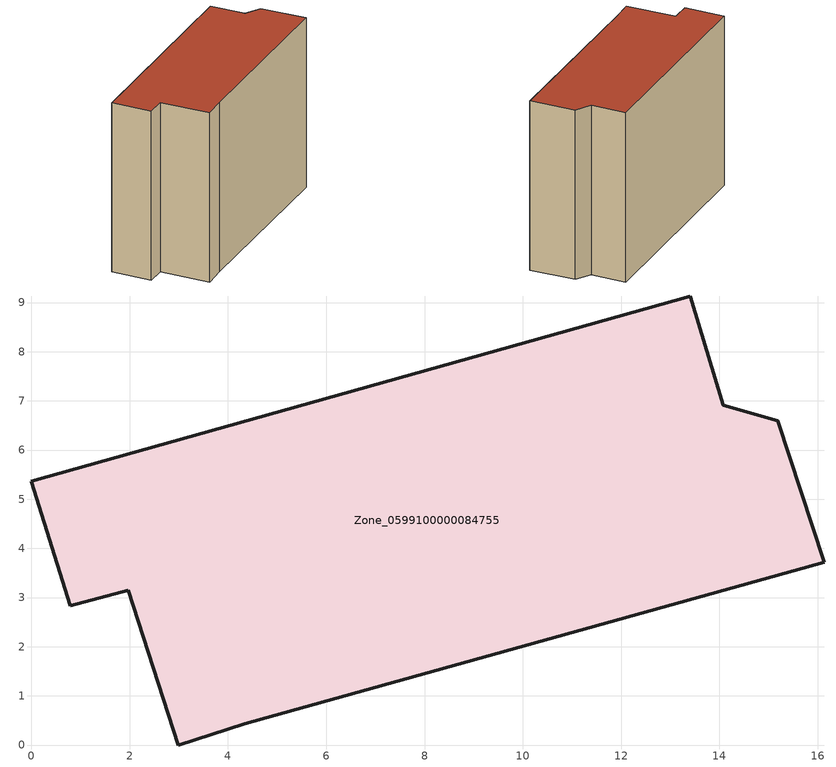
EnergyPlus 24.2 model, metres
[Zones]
Zone_0599100000084755
 floor ground (C_G): 15.19,6.59 16.13,3.72 4.34,0.43 2.99,0 1.97,3.15 0.79,2.83 0,5.36 13.41,9.13 14.08,6.91 z0
 wall outside (C_F): 16.13,3.72 15.19,6.59 14.08,6.91 13.41,9.13 0,5.36 0.79,2.83 1.97,3.15 2.99,0 4.34,0.43 16.13,3.72 z0:11.73
 roof outside (C_R): 14.08,6.91 13.41,9.13 0,5.36 0.79,2.83 1.97,3.15 2.99,0 4.34,0.43 16.13,3.72 15.19,6.59 z11.73
[BUILDING]
Pand.0599100000084755: North Axis=0; Terrain=City; Loads Convergence Tolerance Value=0.04; Temperature Convergence Tolerance Value=0.4; Solar Distribution=FullExterior; Maximum Number of Warmup Days=25; Minimum Number of Warmup Days=1
[Site:Location]
Rotterdam.The.Hague.AP_ZH_NLD Design_Conditions: Latitude=51.96; Longitude=4.45; Time Zone=1; Elevation=-4.5
[SITE:GROUNDTEMPERATURE:BUILDINGSURFACE]
18, 18, 18, 18, 18, 18, 18, 18, 18, 18, 18, 18
[MATERIAL] Thermal Absorptance=0.9; Solar Absorptance=0.7; Visible Absorptance=0.7
Name | Roughness | Thickness | Conductivity | Density | Specific Heat
G.TI.1946 | MediumSmooth | 0.15 | 1 | 540 | 1210
F.TI.1946 | Rough | 0.3 | 0.857143 | 1920 | 840
R.TI.1946 | MediumRough | 0.2 | 0.1 | 1500 | 1000
[CONSTRUCTION]
C_G: G.TI.1946
C_F: F.TI.1946
C_R: R.TI.1946
[ZONE]
Zone_0599100000084755: Type=1; Multiplier=1; Ceiling Height=Autocalculate; Volume=Autocalculate; Floor Area=autocalculate; Part of Total Floor Area=Yes
[ZONEINFILTRATION:DESIGNFLOWRATE]
Infil_Zone_0599100000084755: Zone or ZoneList or Space or SpaceList=Zone_0599100000084755; Schedule=AlwaysOn; Design Flow Rate Calculation Method=Flow/Area; Flow Rate per Floor Area=0.003; Constant Term Coefficient=1; Temperature Term Coefficient=0; Velocity Term Coefficient=0; Velocity Squared Term Coefficient=0
[HVACTEMPLATE:ZONE:IDEALLOADSAIRSYSTEM]
Zone_0599100000084755: Maximum Heating Supply Air Temperature=50; Minimum Cooling Supply Air Temperature=13; Maximum Heating Supply Air Humidity Ratio=0.0156; Minimum Cooling Supply Air Humidity Ratio=0.0077; Heating Limit=NoLimit; Cooling Limit=NoLimit; Dehumidification Control Type=ConstantSensibleHeatRatio; Cooling Sensible Heat Ratio=0.7; Dehumidification Setpoint=60; Humidification Control Type=None; Humidification Setpoint=30; Outdoor Air Method=None; Outdoor Air Flow Rate per Person=0.00944; Outdoor Air Flow Rate per Zone Floor Area=0; Outdoor Air Flow Rate per Zone=0; Demand Controlled Ventilation Type=None; Outdoor Air Economizer Type=NoEconomizer; Heat Recovery Type=None; Sensible Heat Recovery Effectiveness=0.7; Latent Heat Recovery Effectiveness=0.65
[ZONECONTROL:THERMOSTAT]
ThermostatControl_Zone_0599100000084755: Zone or ZoneList=Zone_0599100000084755; Control Type Schedule=DualSetpointControlType; Control 1=Thermostat_Zone_0599100000084755; Temperature Difference Between Cutout And Setpoint=0
[THERMOSTATSETPOINT:DUALSETPOINT]
Thermostat_Zone_0599100000084755: Heating Setpoint Temperature Schedule=HeatingSetpoint_Zone_0599100000084755; Cooling Setpoint Temperature Schedule=CoolingSetpoint_Zone_0599100000084755
[SCHEDULE:COMPACT]
HeatingSetpoint_Zone_0599100000084755: Through: 12/31, For: AllDays, Until: 24:00, 21
CoolingSetpoint_Zone_0599100000084755: Through: 12/31, For: AllDays, Until: 24:00, 24
DualSetpointControlType: Through: 12/31, For: AllDays, Until: 24:00, 4
AlwaysOn: Through: 12/31, For: AllDays, Until: 24:00, 1
